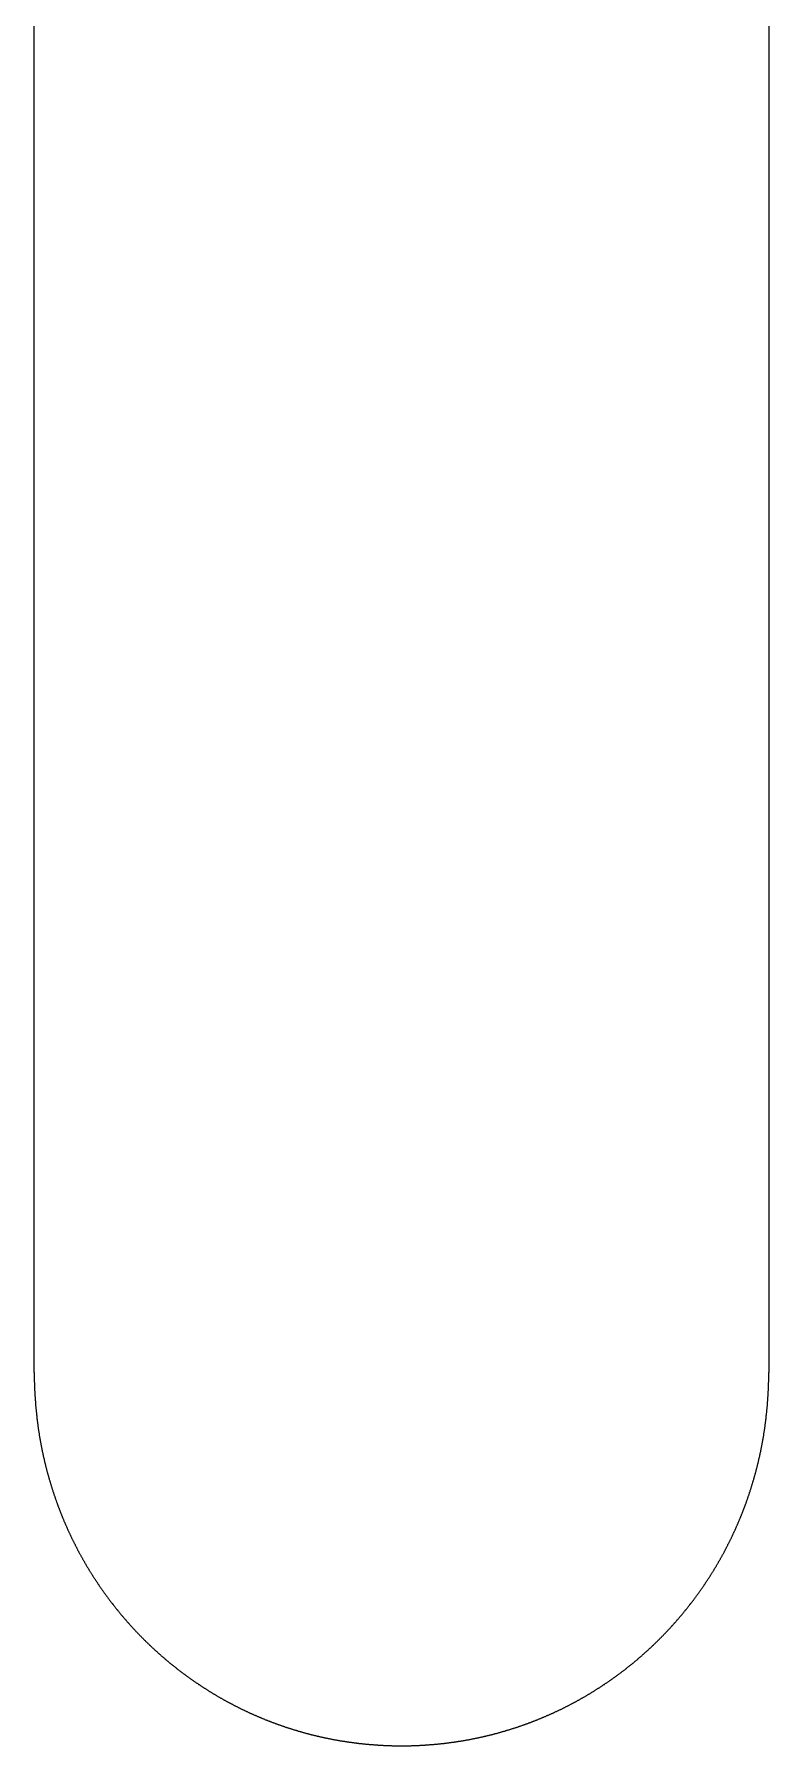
# Model space of a CAD drawing. Header units: millimetres. Extents: x -275 to 275, y -100 to 100.
# Drawn here: x -53.28 to -46.08, y -26.55 to -9.75 of the extents above; entities that cross this region are included whole.
import ezdxf

# ---------------------------------------------------------------- set-up
doc = ezdxf.new("R2010")
doc.units = ezdxf.units.MM

msp = doc.modelspace()

# ---------------------------------------------------------------- linework, layer by layer
for p, q in [((-53.281, -22.887), (-53.281, 13.498)), ((-46.078, -1.546), (-46.078, -22.887))]:
    msp.add_line(p, q)
for points in [[(-53.281, -22.887), (-53.281, -22.893), (-53.281, -22.899), (-53.281, -22.905), (-53.281, -22.911), (-53.28, -22.917), (-53.28, -22.923), (-53.28, -22.93), (-53.28, -22.936), (-53.28, -22.942), (-53.28, -22.948), (-53.28, -22.954), (-53.28, -22.96), (-53.28, -22.966), (-53.28, -22.972), (-53.28, -22.978), (-53.279, -22.985), (-53.279, -22.991), (-53.279, -22.997), (-53.279, -23.003), (-53.279, -23.009), (-53.278, -23.015), (-53.278, -23.021), (-53.278, -23.027), (-53.278, -23.033), (-53.278, -23.039), (-53.277, -23.046), (-53.277, -23.052), (-53.277, -23.058), (-53.277, -23.064), (-53.276, -23.07), (-53.276, -23.076), (-53.276, -23.082), (-53.275, -23.088), (-53.275, -23.094), (-53.275, -23.1), (-53.274, -23.106), (-53.274, -23.112), (-53.274, -23.118), (-53.273, -23.124), (-53.273, -23.13), (-53.273, -23.136), (-53.272, -23.142), (-53.272, -23.148), (-53.271, -23.154), (-53.271, -23.16), (-53.27, -23.166), (-53.27, -23.172), (-53.27, -23.178), (-53.269, -23.185), (-53.269, -23.191), (-53.268, -23.197), (-53.268, -23.203), (-53.267, -23.209), (-53.267, -23.215), (-53.266, -23.221), (-53.266, -23.227), (-53.265, -23.232), (-53.265, -23.238), (-53.264, -23.244), (-53.263, -23.25), (-53.263, -23.256), (-53.262, -23.262), (-53.262, -23.268), (-53.261, -23.274), (-53.26, -23.28), (-53.26, -23.286), (-53.259, -23.292), (-53.259, -23.298), (-53.258, -23.304), (-53.257, -23.31), (-53.257, -23.316), (-53.256, -23.322), (-53.255, -23.328), (-53.255, -23.334), (-53.254, -23.34), (-53.253, -23.346), (-53.252, -23.352), (-53.252, -23.358), (-53.251, -23.363), (-53.25, -23.369), (-53.25, -23.375), (-53.249, -23.381), (-53.248, -23.387), (-53.247, -23.393), (-53.246, -23.399), (-53.246, -23.405), (-53.245, -23.411), (-53.244, -23.417), (-53.243, -23.422), (-53.242, -23.428), (-53.241, -23.434), (-53.241, -23.44), (-53.24, -23.446), (-53.239, -23.452), (-53.238, -23.458), (-53.237, -23.464), (-53.236, -23.469), (-53.235, -23.475), (-53.234, -23.481), (-53.233, -23.487), (-53.232, -23.493), (-53.232, -23.499), (-53.231, -23.505), (-53.23, -23.51), (-53.229, -23.516), (-53.228, -23.522), (-53.227, -23.528), (-53.226, -23.534), (-53.225, -23.54), (-53.224, -23.545), (-53.223, -23.551), (-53.222, -23.557), (-53.221, -23.563), (-53.22, -23.569), (-53.218, -23.574), (-53.217, -23.58), (-53.216, -23.586), (-53.215, -23.592), (-53.214, -23.598), (-53.213, -23.603), (-53.212, -23.609), (-53.211, -23.615), (-53.21, -23.621), (-53.209, -23.626), (-53.207, -23.632), (-53.206, -23.638), (-53.205, -23.644), (-53.204, -23.65), (-53.203, -23.655), (-53.202, -23.661), (-53.2, -23.667), (-53.199, -23.673), (-53.198, -23.678), (-53.197, -23.684), (-53.195, -23.69), (-53.194, -23.695), (-53.193, -23.701), (-53.192, -23.707), (-53.19, -23.713), (-53.189, -23.718), (-53.188, -23.724), (-53.187, -23.73), (-53.185, -23.735), (-53.184, -23.741), (-53.183, -23.747), (-53.181, -23.753), (-53.18, -23.758), (-53.179, -23.764), (-53.177, -23.77), (-53.176, -23.775), (-53.174, -23.781), (-53.173, -23.787), (-53.172, -23.792), (-53.17, -23.798), (-53.169, -23.804), (-53.167, -23.809), (-53.166, -23.815), (-53.165, -23.821), (-53.163, -23.826), (-53.162, -23.832), (-53.16, -23.838), (-53.159, -23.843), (-53.157, -23.849), (-53.156, -23.854), (-53.154, -23.86), (-53.153, -23.866), (-53.151, -23.871), (-53.15, -23.877), (-53.148, -23.882), (-53.147, -23.888), (-53.145, -23.894), (-53.144, -23.899), (-53.142, -23.905), (-53.141, -23.91), (-53.139, -23.916), (-53.137, -23.922), (-53.136, -23.927), (-53.134, -23.933), (-53.133, -23.938), (-53.131, -23.944), (-53.129, -23.949), (-53.128, -23.955), (-53.126, -23.961), (-53.124, -23.966), (-53.123, -23.972), (-53.121, -23.977), (-53.119, -23.983), (-53.118, -23.988), (-53.116, -23.994), (-53.114, -23.999), (-53.113, -24.005), (-53.111, -24.01), (-53.109, -24.016), (-53.107, -24.021), (-53.106, -24.027), (-53.104, -24.032), (-53.102, -24.038), (-53.1, -24.043), (-53.099, -24.049), (-53.097, -24.054), (-53.095, -24.06), (-53.093, -24.065), (-53.091, -24.071), (-53.09, -24.076), (-53.088, -24.082), (-53.086, -24.087), (-53.084, -24.093), (-53.082, -24.098), (-53.08, -24.104), (-53.079, -24.109), (-53.077, -24.114), (-53.075, -24.12), (-53.073, -24.125), (-53.071, -24.131), (-53.069, -24.136), (-53.067, -24.142), (-53.065, -24.147), (-53.063, -24.152), (-53.061, -24.158), (-53.059, -24.163), (-53.057, -24.169), (-53.056, -24.174), (-53.054, -24.179), (-53.052, -24.185), (-53.05, -24.19), (-53.048, -24.196), (-53.046, -24.201), (-53.044, -24.206), (-53.042, -24.212), (-53.04, -24.217), (-53.038, -24.222), (-53.035, -24.228), (-53.033, -24.233), (-53.031, -24.238), (-53.029, -24.244), (-53.027, -24.249), (-53.025, -24.254), (-53.023, -24.26), (-53.021, -24.265), (-53.019, -24.27), (-53.017, -24.276), (-53.015, -24.281), (-53.012, -24.286), (-53.01, -24.292), (-53.008, -24.297), (-53.006, -24.302), (-53.004, -24.308), (-53.002, -24.313), (-53, -24.318), (-52.997, -24.323), (-52.995, -24.329), (-52.993, -24.334), (-52.991, -24.339), (-52.989, -24.344), (-52.986, -24.35), (-52.984, -24.355), (-52.982, -24.36), (-52.98, -24.365), (-52.977, -24.371), (-52.975, -24.376), (-52.973, -24.381), (-52.971, -24.386), (-52.968, -24.392), (-52.966, -24.397), (-52.964, -24.402), (-52.961, -24.407), (-52.959, -24.412), (-52.957, -24.418), (-52.954, -24.423), (-52.952, -24.428), (-52.95, -24.433), (-52.947, -24.438), (-52.945, -24.443), (-52.943, -24.449), (-52.94, -24.454), (-52.938, -24.459), (-52.935, -24.464), (-52.933, -24.469), (-52.931, -24.474), (-52.928, -24.48), (-52.926, -24.485), (-52.923, -24.49), (-52.921, -24.495), (-52.918, -24.5), (-52.916, -24.505), (-52.914, -24.51), (-52.911, -24.515), (-52.909, -24.521), (-52.906, -24.526), (-52.904, -24.531), (-52.901, -24.536), (-52.899, -24.541), (-52.896, -24.546), (-52.894, -24.551), (-52.891, -24.556), (-52.889, -24.561), (-52.886, -24.566), (-52.883, -24.571), (-52.881, -24.576), (-52.878, -24.581), (-52.876, -24.586), (-52.873, -24.592), (-52.871, -24.597), (-52.868, -24.602), (-52.865, -24.607), (-52.863, -24.612), (-52.86, -24.617), (-52.857, -24.622), (-52.855, -24.627), (-52.852, -24.632), (-52.85, -24.637), (-52.847, -24.642), (-52.844, -24.647), (-52.842, -24.652), (-52.839, -24.657), (-52.836, -24.662), (-52.834, -24.667), (-52.831, -24.671), (-52.828, -24.676), (-52.825, -24.681), (-52.823, -24.686), (-52.82, -24.691), (-52.817, -24.696), (-52.814, -24.701), (-52.812, -24.706), (-52.809, -24.711), (-52.806, -24.716), (-52.803, -24.721), (-52.801, -24.726), (-52.798, -24.731), (-52.795, -24.736), (-52.792, -24.74), (-52.789, -24.745), (-52.787, -24.75), (-52.784, -24.755), (-52.781, -24.76), (-52.778, -24.765), (-52.775, -24.77), (-52.772, -24.775), (-52.77, -24.779), (-52.767, -24.784), (-52.764, -24.789), (-52.761, -24.794), (-52.758, -24.799), (-52.755, -24.804), (-52.752, -24.808), (-52.749, -24.813), (-52.746, -24.818), (-52.744, -24.823), (-52.741, -24.828), (-52.738, -24.832), (-52.735, -24.837), (-52.732, -24.842), (-52.729, -24.847), (-52.726, -24.852), (-52.723, -24.856), (-52.72, -24.861), (-52.717, -24.866), (-52.714, -24.871), (-52.711, -24.875), (-52.708, -24.88), (-52.705, -24.885), (-52.702, -24.89), (-52.699, -24.894), (-52.696, -24.899), (-52.693, -24.904), (-52.69, -24.909), (-52.687, -24.913), (-52.684, -24.918), (-52.681, -24.923), (-52.677, -24.927), (-52.674, -24.932), (-52.671, -24.937), (-52.668, -24.941), (-52.665, -24.946), (-52.662, -24.951), (-52.659, -24.955), (-52.656, -24.96), (-52.653, -24.965), (-52.649, -24.969), (-52.646, -24.974), (-52.643, -24.979), (-52.64, -24.983), (-52.637, -24.988), (-52.634, -24.993), (-52.63, -24.997), (-52.627, -25.002), (-52.624, -25.006), (-52.621, -25.011), (-52.618, -25.016), (-52.614, -25.02), (-52.611, -25.025), (-52.608, -25.029), (-52.605, -25.034), (-52.602, -25.038), (-52.598, -25.043), (-52.595, -25.048), (-52.592, -25.052), (-52.589, -25.057), (-52.585, -25.061), (-52.582, -25.066), (-52.579, -25.07), (-52.575, -25.075), (-52.572, -25.079), (-52.569, -25.084), (-52.565, -25.088), (-52.562, -25.093), (-52.559, -25.097), (-52.555, -25.102), (-52.552, -25.106), (-52.549, -25.111), (-52.545, -25.115), (-52.542, -25.12), (-52.539, -25.124), (-52.535, -25.129), (-52.532, -25.133), (-52.529, -25.138), (-52.525, -25.142), (-52.522, -25.146), (-52.518, -25.151), (-52.515, -25.155), (-52.512, -25.16), (-52.508, -25.164), (-52.505, -25.169), (-52.501, -25.173), (-52.498, -25.177), (-52.494, -25.182), (-52.491, -25.186), (-52.487, -25.19), (-52.484, -25.195), (-52.48, -25.199), (-52.477, -25.204), (-52.473, -25.208), (-52.47, -25.212), (-52.466, -25.217), (-52.463, -25.221), (-52.459, -25.225), (-52.456, -25.23), (-52.452, -25.234), (-52.449, -25.238), (-52.445, -25.243), (-52.442, -25.247), (-52.438, -25.251), (-52.435, -25.255), (-52.431, -25.26), (-52.427, -25.264), (-52.424, -25.268), (-52.42, -25.273), (-52.417, -25.277), (-52.413, -25.281), (-52.409, -25.285), (-52.406, -25.29), (-52.402, -25.294), (-52.399, -25.298), (-52.395, -25.302), (-52.391, -25.307), (-52.388, -25.311), (-52.384, -25.315), (-52.38, -25.319), (-52.377, -25.323), (-52.373, -25.328), (-52.369, -25.332), (-52.366, -25.336), (-52.362, -25.34), (-52.358, -25.344), (-52.355, -25.348), (-52.351, -25.353), (-52.347, -25.357), (-52.343, -25.361), (-52.34, -25.365), (-52.336, -25.369), (-52.332, -25.373), (-52.329, -25.377), (-52.325, -25.382), (-52.321, -25.386), (-52.317, -25.39), (-52.313, -25.394), (-52.31, -25.398), (-52.306, -25.402), (-52.302, -25.406), (-52.298, -25.41), (-52.295, -25.414), (-52.291, -25.418), (-52.287, -25.422), (-52.283, -25.427), (-52.279, -25.431), (-52.275, -25.435), (-52.272, -25.439), (-52.268, -25.443), (-52.264, -25.447), (-52.26, -25.451), (-52.256, -25.455), (-52.252, -25.459), (-52.248, -25.463), (-52.245, -25.467), (-52.241, -25.471), (-52.237, -25.475), (-52.233, -25.479), (-52.229, -25.483), (-52.225, -25.487), (-52.221, -25.491), (-52.217, -25.494), (-52.213, -25.498), (-52.209, -25.502), (-52.205, -25.506), (-52.202, -25.51), (-52.198, -25.514), (-52.194, -25.518), (-52.19, -25.522), (-52.186, -25.526), (-52.182, -25.53), (-52.178, -25.534), (-52.174, -25.537), (-52.17, -25.541), (-52.166, -25.545), (-52.162, -25.549), (-52.158, -25.553), (-52.154, -25.557), (-52.15, -25.561), (-52.146, -25.564), (-52.142, -25.568), (-52.138, -25.572), (-52.134, -25.576), (-52.13, -25.58), (-52.125, -25.584), (-52.121, -25.587), (-52.117, -25.591), (-52.113, -25.595), (-52.109, -25.599), (-52.105, -25.603), (-52.101, -25.606), (-52.097, -25.61), (-52.093, -25.614), (-52.089, -25.618), (-52.085, -25.621), (-52.08, -25.625), (-52.076, -25.629), (-52.072, -25.632), (-52.068, -25.636), (-52.064, -25.64), (-52.06, -25.644), (-52.056, -25.647), (-52.052, -25.651), (-52.047, -25.655), (-52.043, -25.658), (-52.039, -25.662), (-52.035, -25.666), (-52.031, -25.669), (-52.026, -25.673), (-52.022, -25.677), (-52.018, -25.68), (-52.014, -25.684), (-52.01, -25.688), (-52.005, -25.691), (-52.001, -25.695), (-51.997, -25.698), (-51.993, -25.702), (-51.988, -25.706), (-51.984, -25.709), (-51.98, -25.713), (-51.976, -25.716), (-51.971, -25.72), (-51.967, -25.723), (-51.963, -25.727), (-51.959, -25.731), (-51.954, -25.734), (-51.95, -25.738), (-51.946, -25.741), (-51.941, -25.745), (-51.937, -25.748), (-51.933, -25.752), (-51.929, -25.755), (-51.924, -25.759), (-51.92, -25.762), (-51.916, -25.766), (-51.911, -25.769), (-51.907, -25.773), (-51.902, -25.776), (-51.898, -25.779), (-51.894, -25.783), (-51.889, -25.786), (-51.885, -25.79), (-51.881, -25.793), (-51.876, -25.797), (-51.872, -25.8), (-51.867, -25.803), (-51.863, -25.807), (-51.859, -25.81), (-51.854, -25.814), (-51.85, -25.817), (-51.845, -25.82), (-51.841, -25.824), (-51.837, -25.827), (-51.832, -25.83), (-51.828, -25.834), (-51.823, -25.837), (-51.819, -25.841), (-51.814, -25.844), (-51.81, -25.847), (-51.805, -25.85), (-51.801, -25.854), (-51.796, -25.857), (-51.792, -25.86), (-51.787, -25.864), (-51.783, -25.867), (-51.778, -25.87), (-51.774, -25.873), (-51.769, -25.877), (-51.765, -25.88), (-51.76, -25.883), (-51.756, -25.886), (-51.751, -25.89), (-51.747, -25.893), (-51.742, -25.896), (-51.738, -25.899), (-51.733, -25.903), (-51.729, -25.906), (-51.724, -25.909), (-51.72, -25.912), (-51.715, -25.915), (-51.71, -25.918), (-51.706, -25.922), (-51.701, -25.925), (-51.697, -25.928), (-51.692, -25.931), (-51.687, -25.934), (-51.683, -25.937), (-51.678, -25.94), (-51.674, -25.943), (-51.669, -25.947), (-51.664, -25.95), (-51.66, -25.953), (-51.655, -25.956), (-51.65, -25.959), (-51.646, -25.962), (-51.641, -25.965), (-51.636, -25.968), (-51.632, -25.971), (-51.627, -25.974), (-51.622, -25.977), (-51.618, -25.98), (-51.613, -25.983), (-51.608, -25.986), (-51.604, -25.989), (-51.599, -25.992), (-51.594, -25.995), (-51.59, -25.998), (-51.585, -26.001), (-51.58, -26.004), (-51.576, -26.007), (-51.571, -26.01), (-51.566, -26.013), (-51.561, -26.016), (-51.557, -26.019), (-51.552, -26.022), (-51.547, -26.025), (-51.542, -26.028), (-51.538, -26.031), (-51.533, -26.033), (-51.528, -26.036), (-51.523, -26.039), (-51.519, -26.042), (-51.514, -26.045), (-51.509, -26.048), (-51.504, -26.051), (-51.499, -26.054), (-51.495, -26.056), (-51.49, -26.059), (-51.485, -26.062), (-51.48, -26.065), (-51.475, -26.068), (-51.47, -26.07), (-51.466, -26.073), (-51.461, -26.076), (-51.456, -26.079), (-51.451, -26.082), (-51.446, -26.084), (-51.441, -26.087), (-51.437, -26.09), (-51.432, -26.093), (-51.427, -26.095), (-51.422, -26.098), (-51.417, -26.101), (-51.412, -26.103), (-51.407, -26.106), (-51.402, -26.109), (-51.398, -26.112), (-51.393, -26.114), (-51.388, -26.117), (-51.383, -26.12), (-51.378, -26.122), (-51.373, -26.125), (-51.368, -26.128), (-51.363, -26.13), (-51.358, -26.133), (-51.353, -26.135), (-51.348, -26.138), (-51.343, -26.141), (-51.338, -26.143), (-51.334, -26.146), (-51.329, -26.148), (-51.324, -26.151), (-51.319, -26.154), (-51.314, -26.156), (-51.309, -26.159), (-51.304, -26.161), (-51.299, -26.164), (-51.294, -26.166), (-51.289, -26.169), (-51.284, -26.171), (-51.279, -26.174), (-51.274, -26.176), (-51.269, -26.179), (-51.264, -26.181), (-51.259, -26.184), (-51.254, -26.186), (-51.249, -26.189), (-51.244, -26.191), (-51.239, -26.194), (-51.234, -26.196), (-51.229, -26.198), (-51.223, -26.201), (-51.218, -26.203), (-51.213, -26.206), (-51.208, -26.208), (-51.203, -26.211), (-51.198, -26.213), (-51.193, -26.215), (-51.188, -26.218), (-51.183, -26.22), (-51.178, -26.222), (-51.173, -26.225), (-51.168, -26.227), (-51.163, -26.229), (-51.157, -26.232), (-51.152, -26.234), (-51.147, -26.236), (-51.142, -26.239), (-51.137, -26.241), (-51.132, -26.243), (-51.127, -26.245), (-51.122, -26.248), (-51.116, -26.25), (-51.111, -26.252), (-51.106, -26.254), (-51.101, -26.257), (-51.096, -26.259), (-51.091, -26.261), (-51.086, -26.263), (-51.08, -26.266), (-51.075, -26.268), (-51.07, -26.27), (-51.065, -26.272), (-51.06, -26.274), (-51.054, -26.276), (-51.049, -26.279), (-51.044, -26.281), (-51.039, -26.283), (-51.034, -26.285), (-51.028, -26.287), (-51.023, -26.289), (-51.018, -26.291), (-51.013, -26.294), (-51.008, -26.296), (-51.002, -26.298), (-50.997, -26.3), (-50.992, -26.302), (-50.987, -26.304), (-50.981, -26.306), (-50.976, -26.308), (-50.971, -26.31), (-50.966, -26.312), (-50.96, -26.314), (-50.955, -26.316), (-50.95, -26.318), (-50.945, -26.32), (-50.939, -26.322), (-50.934, -26.324), (-50.929, -26.326), (-50.923, -26.328), (-50.918, -26.33), (-50.913, -26.332), (-50.908, -26.334), (-50.902, -26.336), (-50.897, -26.338), (-50.892, -26.34), (-50.886, -26.342), (-50.881, -26.343), (-50.876, -26.345), (-50.87, -26.347), (-50.865, -26.349), (-50.86, -26.351), (-50.854, -26.353), (-50.849, -26.355), (-50.844, -26.356), (-50.838, -26.358), (-50.833, -26.36), (-50.828, -26.362), (-50.822, -26.364), (-50.817, -26.366), (-50.812, -26.367), (-50.806, -26.369), (-50.801, -26.371), (-50.795, -26.373), (-50.79, -26.374), (-50.785, -26.376), (-50.779, -26.378), (-50.774, -26.38), (-50.769, -26.381), (-50.763, -26.383), (-50.758, -26.385), (-50.752, -26.387), (-50.747, -26.388), (-50.741, -26.39), (-50.736, -26.392), (-50.731, -26.393), (-50.725, -26.395), (-50.72, -26.397), (-50.714, -26.398), (-50.709, -26.4), (-50.703, -26.401), (-50.698, -26.403), (-50.693, -26.405), (-50.687, -26.406), (-50.682, -26.408), (-50.676, -26.409), (-50.671, -26.411), (-50.665, -26.413), (-50.66, -26.414), (-50.654, -26.416), (-50.649, -26.417), (-50.643, -26.419), (-50.638, -26.42), (-50.632, -26.422), (-50.627, -26.423), (-50.621, -26.425), (-50.616, -26.426), (-50.61, -26.428), (-50.605, -26.429), (-50.599, -26.431), (-50.594, -26.432), (-50.588, -26.434), (-50.583, -26.435), (-50.577, -26.436), (-50.572, -26.438), (-50.566, -26.439), (-50.561, -26.441), (-50.555, -26.442), (-50.55, -26.443), (-50.544, -26.445), (-50.539, -26.446), (-50.533, -26.448), (-50.528, -26.449), (-50.522, -26.45), (-50.516, -26.452), (-50.511, -26.453), (-50.505, -26.454), (-50.5, -26.456), (-50.494, -26.457), (-50.489, -26.458), (-50.483, -26.459), (-50.477, -26.461), (-50.472, -26.462), (-50.466, -26.463), (-50.461, -26.464), (-50.455, -26.466), (-50.45, -26.467), (-50.444, -26.468), (-50.438, -26.469), (-50.433, -26.471), (-50.427, -26.472), (-50.422, -26.473), (-50.416, -26.474), (-50.41, -26.475), (-50.405, -26.476), (-50.399, -26.478), (-50.393, -26.479), (-50.388, -26.48), (-50.382, -26.481), (-50.377, -26.482), (-50.371, -26.483), (-50.365, -26.484), (-50.36, -26.485), (-50.354, -26.487), (-50.348, -26.488), (-50.343, -26.489), (-50.337, -26.49), (-50.331, -26.491), (-50.326, -26.492), (-50.32, -26.493), (-50.314, -26.494), (-50.309, -26.495), (-50.303, -26.496), (-50.297, -26.497), (-50.292, -26.498), (-50.286, -26.499), (-50.28, -26.5), (-50.275, -26.501), (-50.269, -26.502), (-50.263, -26.503), (-50.257, -26.504), (-50.252, -26.504), (-50.246, -26.505), (-50.24, -26.506), (-50.235, -26.507), (-50.229, -26.508), (-50.223, -26.509), (-50.217, -26.51), (-50.212, -26.511), (-50.206, -26.511), (-50.2, -26.512), (-50.195, -26.513), (-50.189, -26.514), (-50.183, -26.515), (-50.177, -26.516), (-50.172, -26.516), (-50.166, -26.517), (-50.16, -26.518), (-50.154, -26.519), (-50.149, -26.519), (-50.143, -26.52), (-50.137, -26.521), (-50.131, -26.522), (-50.125, -26.522), (-50.12, -26.523), (-50.114, -26.524), (-50.108, -26.524), (-50.102, -26.525), (-50.097, -26.526), (-50.091, -26.527), (-50.085, -26.527), (-50.079, -26.528), (-50.073, -26.528), (-50.068, -26.529), (-50.062, -26.53), (-50.056, -26.53), (-50.05, -26.531), (-50.044, -26.532), (-50.039, -26.532), (-50.033, -26.533), (-50.027, -26.533), (-50.021, -26.534), (-50.015, -26.534), (-50.01, -26.535), (-50.004, -26.535), (-49.998, -26.536), (-49.992, -26.536), (-49.986, -26.537), (-49.98, -26.537), (-49.975, -26.538), (-49.969, -26.538), (-49.963, -26.539), (-49.957, -26.539), (-49.951, -26.54), (-49.945, -26.54), (-49.939, -26.541), (-49.934, -26.541), (-49.928, -26.541), (-49.922, -26.542), (-49.916, -26.542), (-49.91, -26.543), (-49.904, -26.543), (-49.898, -26.543), (-49.893, -26.544), (-49.887, -26.544), (-49.881, -26.544), (-49.875, -26.545), (-49.869, -26.545), (-49.863, -26.545), (-49.857, -26.546), (-49.851, -26.546), (-49.845, -26.546), (-49.84, -26.546), (-49.834, -26.547), (-49.828, -26.547), (-49.822, -26.547), (-49.816, -26.547), (-49.81, -26.548), (-49.804, -26.548), (-49.798, -26.548), (-49.792, -26.548), (-49.786, -26.548), (-49.78, -26.548), (-49.775, -26.549), (-49.769, -26.549), (-49.763, -26.549), (-49.757, -26.549), (-49.751, -26.549), (-49.745, -26.549), (-49.739, -26.549), (-49.733, -26.549), (-49.727, -26.55), (-49.721, -26.55), (-49.715, -26.55), (-49.709, -26.55), (-49.703, -26.55), (-49.697, -26.55), (-49.691, -26.55), (-49.685, -26.55), (-49.679, -26.55)], [(-49.679, -26.55), (-49.674, -26.55), (-49.668, -26.55), (-49.662, -26.55), (-49.656, -26.55), (-49.65, -26.55), (-49.644, -26.55), (-49.638, -26.55), (-49.632, -26.55), (-49.626, -26.549), (-49.62, -26.549), (-49.614, -26.549), (-49.608, -26.549), (-49.602, -26.549), (-49.596, -26.549), (-49.59, -26.549), (-49.584, -26.549), (-49.578, -26.548), (-49.573, -26.548), (-49.567, -26.548), (-49.561, -26.548), (-49.555, -26.548), (-49.549, -26.548), (-49.543, -26.547), (-49.537, -26.547), (-49.531, -26.547), (-49.525, -26.547), (-49.519, -26.546), (-49.514, -26.546), (-49.508, -26.546), (-49.502, -26.546), (-49.496, -26.545), (-49.49, -26.545), (-49.484, -26.545), (-49.478, -26.544), (-49.472, -26.544), (-49.466, -26.544), (-49.461, -26.543), (-49.455, -26.543), (-49.449, -26.543), (-49.443, -26.542), (-49.437, -26.542), (-49.431, -26.541), (-49.425, -26.541), (-49.419, -26.541), (-49.414, -26.54), (-49.408, -26.54), (-49.402, -26.539), (-49.396, -26.539), (-49.39, -26.538), (-49.384, -26.538), (-49.379, -26.537), (-49.373, -26.537), (-49.367, -26.536), (-49.361, -26.536), (-49.355, -26.535), (-49.349, -26.535), (-49.344, -26.534), (-49.338, -26.534), (-49.332, -26.533), (-49.326, -26.533), (-49.32, -26.532), (-49.315, -26.532), (-49.309, -26.531), (-49.303, -26.53), (-49.297, -26.53), (-49.291, -26.529), (-49.286, -26.528), (-49.28, -26.528), (-49.274, -26.527), (-49.268, -26.527), (-49.262, -26.526), (-49.257, -26.525), (-49.251, -26.524), (-49.245, -26.524), (-49.239, -26.523), (-49.233, -26.522), (-49.228, -26.522), (-49.222, -26.521), (-49.216, -26.52), (-49.21, -26.519), (-49.205, -26.519), (-49.199, -26.518), (-49.193, -26.517), (-49.187, -26.516), (-49.182, -26.516), (-49.176, -26.515), (-49.17, -26.514), (-49.164, -26.513), (-49.159, -26.512), (-49.153, -26.511), (-49.147, -26.511), (-49.142, -26.51), (-49.136, -26.509), (-49.13, -26.508), (-49.124, -26.507), (-49.119, -26.506), (-49.113, -26.505), (-49.107, -26.504), (-49.102, -26.504), (-49.096, -26.503), (-49.09, -26.502), (-49.084, -26.501), (-49.079, -26.5), (-49.073, -26.499), (-49.067, -26.498), (-49.062, -26.497), (-49.056, -26.496), (-49.05, -26.495), (-49.045, -26.494), (-49.039, -26.493), (-49.033, -26.492), (-49.028, -26.491), (-49.022, -26.49), (-49.016, -26.489), (-49.011, -26.488), (-49.005, -26.487), (-48.999, -26.485), (-48.994, -26.484), (-48.988, -26.483), (-48.982, -26.482), (-48.977, -26.481), (-48.971, -26.48), (-48.966, -26.479), (-48.96, -26.478), (-48.954, -26.476), (-48.949, -26.475), (-48.943, -26.474), (-48.937, -26.473), (-48.932, -26.472), (-48.926, -26.471), (-48.921, -26.469), (-48.915, -26.468), (-48.909, -26.467), (-48.904, -26.466), (-48.898, -26.464), (-48.893, -26.463), (-48.887, -26.462), (-48.881, -26.461), (-48.876, -26.459), (-48.87, -26.458), (-48.865, -26.457), (-48.859, -26.456), (-48.854, -26.454), (-48.848, -26.453), (-48.842, -26.452), (-48.837, -26.45), (-48.831, -26.449), (-48.826, -26.448), (-48.82, -26.446), (-48.815, -26.445), (-48.809, -26.443), (-48.804, -26.442), (-48.798, -26.441), (-48.793, -26.439), (-48.787, -26.438), (-48.782, -26.436), (-48.776, -26.435), (-48.771, -26.434), (-48.765, -26.432), (-48.76, -26.431), (-48.754, -26.429), (-48.748, -26.428), (-48.743, -26.426), (-48.737, -26.425), (-48.732, -26.423), (-48.727, -26.422), (-48.721, -26.42), (-48.716, -26.419), (-48.71, -26.417), (-48.705, -26.416), (-48.699, -26.414), (-48.694, -26.413), (-48.688, -26.411), (-48.683, -26.409), (-48.677, -26.408), (-48.672, -26.406), (-48.666, -26.405), (-48.661, -26.403), (-48.655, -26.401), (-48.65, -26.4), (-48.645, -26.398), (-48.639, -26.397), (-48.634, -26.395), (-48.628, -26.393), (-48.623, -26.392), (-48.617, -26.39), (-48.612, -26.388), (-48.607, -26.387), (-48.601, -26.385), (-48.596, -26.383), (-48.59, -26.381), (-48.585, -26.38), (-48.58, -26.378), (-48.574, -26.376), (-48.569, -26.374), (-48.564, -26.373), (-48.558, -26.371), (-48.553, -26.369), (-48.547, -26.367), (-48.542, -26.366), (-48.537, -26.364), (-48.531, -26.362), (-48.526, -26.36), (-48.521, -26.358), (-48.515, -26.356), (-48.51, -26.355), (-48.505, -26.353), (-48.499, -26.351), (-48.494, -26.349), (-48.489, -26.347), (-48.483, -26.345), (-48.478, -26.343), (-48.473, -26.342), (-48.467, -26.34), (-48.462, -26.338), (-48.457, -26.336), (-48.451, -26.334), (-48.446, -26.332), (-48.441, -26.33), (-48.435, -26.328), (-48.43, -26.326), (-48.425, -26.324), (-48.42, -26.322), (-48.414, -26.32), (-48.409, -26.318), (-48.404, -26.316), (-48.399, -26.314), (-48.393, -26.312), (-48.388, -26.31), (-48.383, -26.308), (-48.378, -26.306), (-48.372, -26.304), (-48.367, -26.302), (-48.362, -26.3), (-48.357, -26.298), (-48.351, -26.296), (-48.346, -26.294), (-48.341, -26.291), (-48.336, -26.289), (-48.331, -26.287), (-48.325, -26.285), (-48.32, -26.283), (-48.315, -26.281), (-48.31, -26.279), (-48.305, -26.276), (-48.299, -26.274), (-48.294, -26.272), (-48.289, -26.27), (-48.284, -26.268), (-48.279, -26.266), (-48.273, -26.263), (-48.268, -26.261), (-48.263, -26.259), (-48.258, -26.257), (-48.253, -26.254), (-48.248, -26.252), (-48.243, -26.25), (-48.237, -26.248), (-48.232, -26.245), (-48.227, -26.243), (-48.222, -26.241), (-48.217, -26.239), (-48.212, -26.236), (-48.207, -26.234), (-48.202, -26.232), (-48.196, -26.229), (-48.191, -26.227), (-48.186, -26.225), (-48.181, -26.222), (-48.176, -26.22), (-48.171, -26.218), (-48.166, -26.215), (-48.161, -26.213), (-48.156, -26.211), (-48.151, -26.208), (-48.146, -26.206), (-48.141, -26.203), (-48.136, -26.201), (-48.13, -26.198), (-48.125, -26.196), (-48.12, -26.194), (-48.115, -26.191), (-48.11, -26.189), (-48.105, -26.186), (-48.1, -26.184), (-48.095, -26.181), (-48.09, -26.179), (-48.085, -26.176), (-48.08, -26.174), (-48.075, -26.171), (-48.07, -26.169), (-48.065, -26.166), (-48.06, -26.164), (-48.055, -26.161), (-48.05, -26.159), (-48.045, -26.156), (-48.04, -26.154), (-48.035, -26.151), (-48.03, -26.148), (-48.025, -26.146), (-48.02, -26.143), (-48.016, -26.141), (-48.011, -26.138), (-48.006, -26.135), (-48.001, -26.133), (-47.996, -26.13), (-47.991, -26.128), (-47.986, -26.125), (-47.981, -26.122), (-47.976, -26.12), (-47.971, -26.117), (-47.966, -26.114), (-47.961, -26.112), (-47.957, -26.109), (-47.952, -26.106), (-47.947, -26.103), (-47.942, -26.101), (-47.937, -26.098), (-47.932, -26.095), (-47.927, -26.093), (-47.922, -26.09), (-47.918, -26.087), (-47.913, -26.084), (-47.908, -26.082), (-47.903, -26.079), (-47.898, -26.076), (-47.893, -26.073), (-47.888, -26.07), (-47.884, -26.068), (-47.879, -26.065), (-47.874, -26.062), (-47.869, -26.059), (-47.864, -26.056), (-47.86, -26.054), (-47.855, -26.051), (-47.85, -26.048), (-47.845, -26.045), (-47.84, -26.042), (-47.836, -26.039), (-47.831, -26.036), (-47.826, -26.033), (-47.821, -26.031), (-47.817, -26.028), (-47.812, -26.025), (-47.807, -26.022), (-47.802, -26.019), (-47.798, -26.016), (-47.793, -26.013), (-47.788, -26.01), (-47.783, -26.007), (-47.779, -26.004), (-47.774, -26.001), (-47.769, -25.998), (-47.765, -25.995), (-47.76, -25.992), (-47.755, -25.989), (-47.751, -25.986), (-47.746, -25.983), (-47.741, -25.98), (-47.736, -25.977), (-47.732, -25.974), (-47.727, -25.971), (-47.722, -25.968), (-47.718, -25.965), (-47.713, -25.962), (-47.709, -25.959), (-47.704, -25.956), (-47.699, -25.953), (-47.695, -25.95), (-47.69, -25.947), (-47.685, -25.943), (-47.681, -25.94), (-47.676, -25.937), (-47.672, -25.934), (-47.667, -25.931), (-47.662, -25.928), (-47.658, -25.925), (-47.653, -25.922), (-47.649, -25.918), (-47.644, -25.915), (-47.639, -25.912), (-47.635, -25.909), (-47.63, -25.906), (-47.626, -25.903), (-47.621, -25.899), (-47.617, -25.896), (-47.612, -25.893), (-47.608, -25.89), (-47.603, -25.886), (-47.599, -25.883), (-47.594, -25.88), (-47.589, -25.877), (-47.585, -25.873), (-47.58, -25.87), (-47.576, -25.867), (-47.571, -25.864), (-47.567, -25.86), (-47.563, -25.857), (-47.558, -25.854), (-47.554, -25.85), (-47.549, -25.847), (-47.545, -25.844), (-47.54, -25.841), (-47.536, -25.837), (-47.531, -25.834), (-47.527, -25.83), (-47.522, -25.827), (-47.518, -25.824), (-47.514, -25.82), (-47.509, -25.817), (-47.505, -25.814), (-47.5, -25.81), (-47.496, -25.807), (-47.491, -25.803), (-47.487, -25.8), (-47.483, -25.797), (-47.478, -25.793), (-47.474, -25.79), (-47.47, -25.786), (-47.465, -25.783), (-47.461, -25.779), (-47.456, -25.776), (-47.452, -25.773), (-47.448, -25.769), (-47.443, -25.766), (-47.439, -25.762), (-47.435, -25.759), (-47.43, -25.755), (-47.426, -25.752), (-47.422, -25.748), (-47.418, -25.745), (-47.413, -25.741), (-47.409, -25.738), (-47.405, -25.734), (-47.4, -25.731), (-47.396, -25.727), (-47.392, -25.723), (-47.388, -25.72), (-47.383, -25.716), (-47.379, -25.713), (-47.375, -25.709), (-47.37, -25.706), (-47.366, -25.702), (-47.362, -25.698), (-47.358, -25.695), (-47.354, -25.691), (-47.349, -25.688), (-47.345, -25.684), (-47.341, -25.68), (-47.337, -25.677), (-47.333, -25.673), (-47.328, -25.669), (-47.324, -25.666), (-47.32, -25.662), (-47.316, -25.658), (-47.312, -25.655), (-47.307, -25.651), (-47.303, -25.647), (-47.299, -25.644), (-47.295, -25.64), (-47.291, -25.636), (-47.287, -25.632), (-47.283, -25.629), (-47.278, -25.625), (-47.274, -25.621), (-47.27, -25.618), (-47.266, -25.614), (-47.262, -25.61), (-47.258, -25.606), (-47.254, -25.603), (-47.25, -25.599), (-47.246, -25.595), (-47.242, -25.591), (-47.238, -25.587), (-47.233, -25.584), (-47.229, -25.58), (-47.225, -25.576), (-47.221, -25.572), (-47.217, -25.568), (-47.213, -25.564), (-47.209, -25.561), (-47.205, -25.557), (-47.201, -25.553), (-47.197, -25.549), (-47.193, -25.545), (-47.189, -25.541), (-47.185, -25.537), (-47.181, -25.534), (-47.177, -25.53), (-47.173, -25.526), (-47.169, -25.522), (-47.165, -25.518), (-47.161, -25.514), (-47.157, -25.51), (-47.153, -25.506), (-47.15, -25.502), (-47.146, -25.498), (-47.142, -25.494), (-47.138, -25.491), (-47.134, -25.487), (-47.13, -25.483), (-47.126, -25.479), (-47.122, -25.475), (-47.118, -25.471), (-47.114, -25.467), (-47.11, -25.463), (-47.107, -25.459), (-47.103, -25.455), (-47.099, -25.451), (-47.095, -25.447), (-47.091, -25.443), (-47.087, -25.439), (-47.083, -25.435), (-47.08, -25.431), (-47.076, -25.427), (-47.072, -25.422), (-47.068, -25.418), (-47.064, -25.414), (-47.061, -25.41), (-47.057, -25.406), (-47.053, -25.402), (-47.049, -25.398), (-47.045, -25.394), (-47.042, -25.39), (-47.038, -25.386), (-47.034, -25.382), (-47.03, -25.377), (-47.027, -25.373), (-47.023, -25.369), (-47.019, -25.365), (-47.015, -25.361), (-47.012, -25.357), (-47.008, -25.353), (-47.004, -25.348), (-47.001, -25.344), (-46.997, -25.34), (-46.993, -25.336), (-46.99, -25.332), (-46.986, -25.328), (-46.982, -25.323), (-46.979, -25.319), (-46.975, -25.315), (-46.971, -25.311), (-46.968, -25.307), (-46.964, -25.302), (-46.96, -25.298), (-46.957, -25.294), (-46.953, -25.29), (-46.949, -25.285), (-46.946, -25.281), (-46.942, -25.277), (-46.939, -25.273), (-46.935, -25.268), (-46.932, -25.264), (-46.928, -25.26), (-46.924, -25.255), (-46.921, -25.251), (-46.917, -25.247), (-46.914, -25.243), (-46.91, -25.238), (-46.907, -25.234), (-46.903, -25.23), (-46.9, -25.225), (-46.896, -25.221), (-46.893, -25.217), (-46.889, -25.212), (-46.886, -25.208), (-46.882, -25.204), (-46.879, -25.199), (-46.875, -25.195), (-46.872, -25.19), (-46.868, -25.186), (-46.865, -25.182), (-46.861, -25.177), (-46.858, -25.173), (-46.854, -25.169), (-46.851, -25.164), (-46.847, -25.16), (-46.844, -25.155), (-46.841, -25.151), (-46.837, -25.146), (-46.834, -25.142), (-46.83, -25.138), (-46.827, -25.133), (-46.824, -25.129), (-46.82, -25.124), (-46.817, -25.12), (-46.814, -25.115), (-46.81, -25.111), (-46.807, -25.106), (-46.804, -25.102), (-46.8, -25.097), (-46.797, -25.093), (-46.794, -25.088), (-46.79, -25.084), (-46.787, -25.079), (-46.784, -25.075), (-46.78, -25.07), (-46.777, -25.066), (-46.774, -25.061), (-46.77, -25.057), (-46.767, -25.052), (-46.764, -25.048), (-46.761, -25.043), (-46.757, -25.038), (-46.754, -25.034), (-46.751, -25.029), (-46.748, -25.025), (-46.744, -25.02), (-46.741, -25.016), (-46.738, -25.011), (-46.735, -25.006), (-46.732, -25.002), (-46.728, -24.997), (-46.725, -24.993), (-46.722, -24.988), (-46.719, -24.983), (-46.716, -24.979), (-46.713, -24.974), (-46.71, -24.969), (-46.706, -24.965), (-46.703, -24.96), (-46.7, -24.955), (-46.697, -24.951), (-46.694, -24.946), (-46.691, -24.941), (-46.688, -24.937), (-46.685, -24.932), (-46.682, -24.927), (-46.678, -24.923), (-46.675, -24.918), (-46.672, -24.913), (-46.669, -24.909), (-46.666, -24.904), (-46.663, -24.899), (-46.66, -24.894), (-46.657, -24.89), (-46.654, -24.885), (-46.651, -24.88), (-46.648, -24.875), (-46.645, -24.871), (-46.642, -24.866), (-46.639, -24.861), (-46.636, -24.856), (-46.633, -24.852), (-46.63, -24.847), (-46.627, -24.842), (-46.624, -24.837), (-46.621, -24.832), (-46.618, -24.828), (-46.615, -24.823), (-46.612, -24.818), (-46.61, -24.813), (-46.607, -24.808), (-46.604, -24.804), (-46.601, -24.799), (-46.598, -24.794), (-46.595, -24.789), (-46.592, -24.784), (-46.589, -24.779), (-46.587, -24.775), (-46.584, -24.77), (-46.581, -24.765), (-46.578, -24.76), (-46.575, -24.755), (-46.572, -24.75), (-46.57, -24.745), (-46.567, -24.74), (-46.564, -24.736), (-46.561, -24.731), (-46.558, -24.726), (-46.556, -24.721), (-46.553, -24.716), (-46.55, -24.711), (-46.547, -24.706), (-46.544, -24.701), (-46.542, -24.696), (-46.539, -24.691), (-46.536, -24.686), (-46.534, -24.681), (-46.531, -24.676), (-46.528, -24.671), (-46.525, -24.667), (-46.523, -24.662), (-46.52, -24.657), (-46.517, -24.652), (-46.515, -24.647), (-46.512, -24.642), (-46.509, -24.637), (-46.507, -24.632), (-46.504, -24.627), (-46.501, -24.622), (-46.499, -24.617), (-46.496, -24.612), (-46.494, -24.607), (-46.491, -24.602), (-46.488, -24.597), (-46.486, -24.592), (-46.483, -24.586), (-46.481, -24.581), (-46.478, -24.576), (-46.476, -24.571), (-46.473, -24.566), (-46.47, -24.561), (-46.468, -24.556), (-46.465, -24.551), (-46.463, -24.546), (-46.46, -24.541), (-46.458, -24.536), (-46.455, -24.531), (-46.453, -24.526), (-46.45, -24.521), (-46.448, -24.515), (-46.445, -24.51), (-46.443, -24.505), (-46.441, -24.5), (-46.438, -24.495), (-46.436, -24.49), (-46.433, -24.485), (-46.431, -24.48), (-46.428, -24.474), (-46.426, -24.469), (-46.424, -24.464), (-46.421, -24.459), (-46.419, -24.454), (-46.416, -24.449), (-46.414, -24.443), (-46.412, -24.438), (-46.409, -24.433), (-46.407, -24.428), (-46.405, -24.423), (-46.402, -24.418), (-46.4, -24.412), (-46.398, -24.407), (-46.395, -24.402), (-46.393, -24.397), (-46.391, -24.392), (-46.388, -24.386), (-46.386, -24.381), (-46.384, -24.376), (-46.382, -24.371), (-46.379, -24.365), (-46.377, -24.36), (-46.375, -24.355), (-46.373, -24.35), (-46.37, -24.344), (-46.368, -24.339), (-46.366, -24.334), (-46.364, -24.329), (-46.362, -24.323), (-46.359, -24.318), (-46.357, -24.313), (-46.355, -24.308), (-46.353, -24.302), (-46.351, -24.297), (-46.349, -24.292), (-46.346, -24.286), (-46.344, -24.281), (-46.342, -24.276), (-46.34, -24.27), (-46.338, -24.265), (-46.336, -24.26), (-46.334, -24.254), (-46.332, -24.249), (-46.33, -24.244), (-46.328, -24.238), (-46.326, -24.233), (-46.323, -24.228), (-46.321, -24.222), (-46.319, -24.217), (-46.317, -24.212), (-46.315, -24.206), (-46.313, -24.201), (-46.311, -24.196), (-46.309, -24.19), (-46.307, -24.185), (-46.305, -24.179), (-46.303, -24.174), (-46.301, -24.169), (-46.3, -24.163), (-46.298, -24.158), (-46.296, -24.152), (-46.294, -24.147), (-46.292, -24.142), (-46.29, -24.136), (-46.288, -24.131), (-46.286, -24.125), (-46.284, -24.12), (-46.282, -24.114), (-46.28, -24.109), (-46.279, -24.104), (-46.277, -24.098), (-46.275, -24.093), (-46.273, -24.087), (-46.271, -24.082), (-46.269, -24.076), (-46.268, -24.071), (-46.266, -24.065), (-46.264, -24.06), (-46.262, -24.054), (-46.26, -24.049), (-46.259, -24.043), (-46.257, -24.038), (-46.255, -24.032), (-46.253, -24.027), (-46.252, -24.021), (-46.25, -24.016), (-46.248, -24.01), (-46.246, -24.005), (-46.245, -23.999), (-46.243, -23.994), (-46.241, -23.988), (-46.24, -23.983), (-46.238, -23.977), (-46.236, -23.972), (-46.235, -23.966), (-46.233, -23.961), (-46.231, -23.955), (-46.23, -23.949), (-46.228, -23.944), (-46.226, -23.938), (-46.225, -23.933), (-46.223, -23.927), (-46.222, -23.922), (-46.22, -23.916), (-46.218, -23.91), (-46.217, -23.905), (-46.215, -23.899), (-46.214, -23.894), (-46.212, -23.888), (-46.211, -23.882), (-46.209, -23.877), (-46.208, -23.871), (-46.206, -23.866), (-46.205, -23.86), (-46.203, -23.854), (-46.202, -23.849), (-46.2, -23.843), (-46.199, -23.838), (-46.197, -23.832), (-46.196, -23.826), (-46.194, -23.821), (-46.193, -23.815), (-46.191, -23.809), (-46.19, -23.804), (-46.189, -23.798), (-46.187, -23.792), (-46.186, -23.787), (-46.184, -23.781), (-46.183, -23.775), (-46.182, -23.77), (-46.18, -23.764), (-46.179, -23.758), (-46.178, -23.753), (-46.176, -23.747), (-46.175, -23.741), (-46.174, -23.735), (-46.172, -23.73), (-46.171, -23.724), (-46.17, -23.718), (-46.169, -23.713), (-46.167, -23.707), (-46.166, -23.701), (-46.165, -23.695), (-46.164, -23.69), (-46.162, -23.684), (-46.161, -23.678), (-46.16, -23.673), (-46.159, -23.667), (-46.157, -23.661), (-46.156, -23.655), (-46.155, -23.65), (-46.154, -23.644), (-46.153, -23.638), (-46.152, -23.632), (-46.15, -23.626), (-46.149, -23.621), (-46.148, -23.615), (-46.147, -23.609), (-46.146, -23.603), (-46.145, -23.598), (-46.144, -23.592), (-46.143, -23.586), (-46.142, -23.58), (-46.14, -23.574), (-46.139, -23.569), (-46.138, -23.563), (-46.137, -23.557), (-46.136, -23.551), (-46.135, -23.545), (-46.134, -23.54), (-46.133, -23.534), (-46.132, -23.528), (-46.131, -23.522), (-46.13, -23.516), (-46.129, -23.51), (-46.128, -23.505), (-46.127, -23.499), (-46.126, -23.493), (-46.126, -23.487), (-46.125, -23.481), (-46.124, -23.475), (-46.123, -23.469), (-46.122, -23.464), (-46.121, -23.458), (-46.12, -23.452), (-46.119, -23.446), (-46.118, -23.44), (-46.118, -23.434), (-46.117, -23.428), (-46.116, -23.422), (-46.115, -23.417), (-46.114, -23.411), (-46.113, -23.405), (-46.113, -23.399), (-46.112, -23.393), (-46.111, -23.387), (-46.11, -23.381), (-46.109, -23.375), (-46.109, -23.369), (-46.108, -23.363), (-46.107, -23.358), (-46.106, -23.352), (-46.106, -23.346), (-46.105, -23.34), (-46.104, -23.334), (-46.104, -23.328), (-46.103, -23.322), (-46.102, -23.316), (-46.102, -23.31), (-46.101, -23.304), (-46.1, -23.298), (-46.1, -23.292), (-46.099, -23.286), (-46.098, -23.28), (-46.098, -23.274), (-46.097, -23.268), (-46.097, -23.262), (-46.096, -23.256), (-46.096, -23.25), (-46.095, -23.244), (-46.094, -23.238), (-46.094, -23.232), (-46.093, -23.227), (-46.093, -23.221), (-46.092, -23.215), (-46.092, -23.209), (-46.091, -23.203), (-46.091, -23.197), (-46.09, -23.191), (-46.09, -23.185), (-46.089, -23.178), (-46.089, -23.172), (-46.088, -23.166), (-46.088, -23.16), (-46.088, -23.154), (-46.087, -23.148), (-46.087, -23.142), (-46.086, -23.136), (-46.086, -23.13), (-46.086, -23.124), (-46.085, -23.118), (-46.085, -23.112), (-46.085, -23.106), (-46.084, -23.1), (-46.084, -23.094), (-46.084, -23.088), (-46.083, -23.082), (-46.083, -23.076), (-46.083, -23.07), (-46.082, -23.064), (-46.082, -23.058), (-46.082, -23.052), (-46.082, -23.046), (-46.081, -23.039), (-46.081, -23.033), (-46.081, -23.027), (-46.081, -23.021), (-46.08, -23.015), (-46.08, -23.009), (-46.08, -23.003), (-46.08, -22.997), (-46.08, -22.991), (-46.08, -22.985), (-46.079, -22.978), (-46.079, -22.972), (-46.079, -22.966), (-46.079, -22.96), (-46.079, -22.954), (-46.079, -22.948), (-46.079, -22.942), (-46.079, -22.936), (-46.079, -22.93), (-46.079, -22.923), (-46.078, -22.917), (-46.078, -22.911), (-46.078, -22.905), (-46.078, -22.899), (-46.078, -22.893), (-46.078, -22.887)]]:
    msp.add_lwpolyline(points)

doc.saveas('drawing.dxf')
